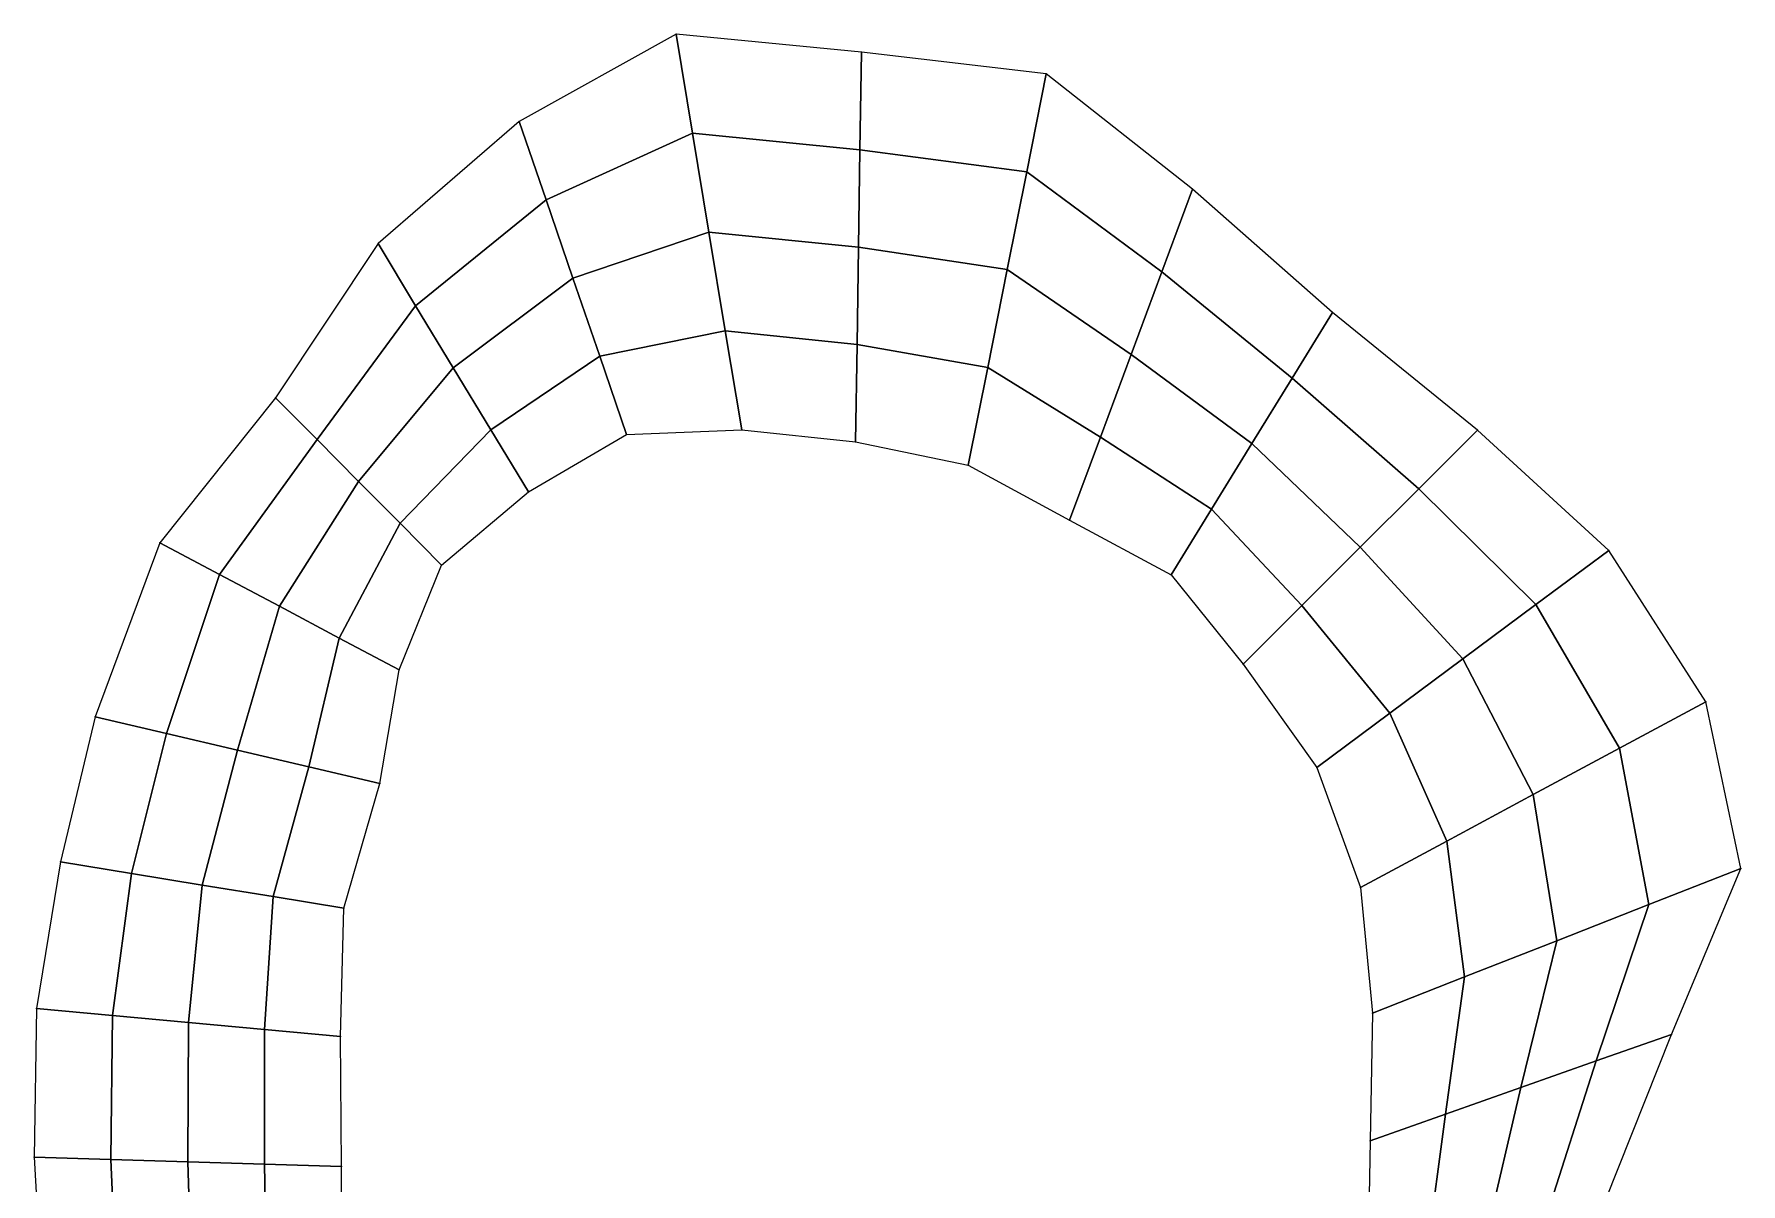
# Model space of a CAD drawing. Extents: x 380707 to 407438, y 6452841 to 6483357.
# Drawn here: x 394274 to 395918, y 6464943 to 6466050 of the extents above; entities that cross this region are included whole.
import ezdxf

# ---------------------------------------------------------------- set-up
doc = ezdxf.new("R2010")
doc.units = 0
for name, color, linetype in [('MESH_BOUND', 25, 'CONTINUOUS'), ('MESH_ELEMS', 18, 'CONTINUOUS'), ('MESH_NDSTRNGS', 17, 'CONTINUOUS'), ('MESH_NODES', 18, 'CONTINUOUS')]:
    doc.layers.add(name, color=color, linetype=linetype)

msp = doc.modelspace()

# ---------------------------------------------------------------- linework, layer by layer
at = {"layer": 'MESH_BOUND', "color": 25}
for points in [[(394892.152, 6466050.16, -0.16), (394740.924, 6465965.99, 0.263)], [(395070.506, 6466032.68, 0.463), (394892.152, 6466050.16, -0.16)], [(395248.618, 6466011.89, -0.081), (395070.506, 6466032.68, 0.463)], [(395389.57, 6465900.88, 0.3), (395248.618, 6466011.89, -0.081)], [(394740.924, 6465965.99, 0.263), (394604.935, 6465848.41, -0.453)], [(395524.477, 6465781.99, -0.279), (395389.57, 6465900.88, 0.3)], [(394604.935, 6465848.41, -0.453), (394506.18, 6465700.01, 0.013)], [(395664.013, 6465668.65, -0.703), (395524.477, 6465781.99, -0.279)], [(394506.18, 6465700.01, 0.013), (394394.778, 6465560.26, 0.43)], [(394749.773, 6465609.3, 0.374), (394844.364, 6465664.55, -0.044)], [(394844.364, 6465664.55, -0.044), (394955.279, 6465668.96, 0.257)], [(394955.279, 6465668.96, 0.257), (395064.98, 6465657.35, 2.134)], [(395064.98, 6465657.35, 2.134), (395173.471, 6465634.9, -0.241)], [(395790.641, 6465552.95, -0.552), (395664.013, 6465668.65, -0.703)], [(395173.471, 6465634.9, -0.241), (395271.159, 6465582.18, 0.025)], [(394666.204, 6465538.76, 0.078), (394749.773, 6465609.3, 0.374)], [(395271.159, 6465582.18, 0.025), (395368.847, 6465529.47, -0.741)], [(394394.778, 6465560.26, 0.43), (394332.619, 6465392.49, 0.501)], [(395883.951, 6465407.08, -0.816), (395790.641, 6465552.95, -0.552)], [(394625.229, 6465437.87, -0.227), (394666.204, 6465538.76, 0.078)], [(395368.847, 6465529.47, -0.741), (395438.305, 6465443.45, 0.031)], [(395438.305, 6465443.45, 0.031), (395509.421, 6465343.86, -0.856)], [(394606.799, 6465328.45, 0.711), (394625.229, 6465437.87, -0.227)], [(395917.713, 6465246.61, -0.447), (395883.951, 6465407.08, -0.816)], [(394332.619, 6465392.49, 0.501), (394299.073, 6465253.1, -0.305)], [(394572.097, 6465208.22, 0.229), (394606.799, 6465328.45, 0.711)], [(395509.421, 6465343.86, -0.856), (395551.165, 6465228.31, 1.015)], [(394299.073, 6465253.1, -0.305), (394276.069, 6465111.56, -0.517)], [(395851.01, 6465086.81, -0.712), (395917.713, 6465246.61, -0.447)], [(395551.165, 6465228.31, 1.015), (395562.952, 6465107.3, 0.999)], [(394568.854, 6465084.6, 0.148), (394572.097, 6465208.22, 0.229)], [(394276.069, 6465111.56, -0.517), (394273.7, 6464968.5, 0.516)], [(395562.952, 6465107.3, 0.999), (395560.724, 6464984.35, -0.05)], [(394569.773, 6464959.63, 1.282), (394568.854, 6465084.6, 0.148)], [(395786.904, 6464926, -0.192), (395851.01, 6465086.81, -0.712)], [(395560.724, 6464984.35, -0.05), (395558.495, 6464861.41, -0.541)], [(394273.7, 6464968.5, 0.516), (394279.135, 6464871.66, -1.175)], [(394569.965, 6464870.43, 0.838), (394569.773, 6464959.63, 1.282)]]:
    msp.add_polyline3d(points, dxfattribs=at)
at = {"layer": 'MESH_ELEMS', "color": 178}
for points in [[(394740.924, 6465965.99, 0.263), (394766.784, 6465890.63, -2.772), (394907.934, 6465954.86, -3.277), (394892.152, 6466050.16, -0.16)], [(394892.152, 6466050.16, -0.16), (394907.934, 6465954.86, -3.277), (395069.124, 6465938.85, -3.007), (395070.506, 6466032.68, 0.463)], [(395070.506, 6466032.68, 0.463), (395069.124, 6465938.85, -3.007), (395229.831, 6465917.64, -2.015), (395248.618, 6466011.89, -0.081)], [(395248.618, 6466011.89, -0.081), (395229.831, 6465917.64, -2.015), (395359.967, 6465821.2, -1.425), (395389.57, 6465900.88, 0.3)], [(394604.935, 6465848.41, -0.453), (394641.145, 6465788.63, -3.122), (394766.784, 6465890.63, -2.772), (394740.924, 6465965.99, 0.263)], [(394766.784, 6465890.63, -2.772), (394792.644, 6465815.27, -2.793), (394923.716, 6465859.56, -2.882), (394907.934, 6465954.86, -3.277)], [(394907.934, 6465954.86, -3.277), (394923.716, 6465859.56, -2.882), (395067.743, 6465845.01, -2.837), (395069.124, 6465938.85, -3.007)], [(395069.124, 6465938.85, -3.007), (395067.743, 6465845.01, -2.837), (395211.044, 6465823.39, -2.936), (395229.831, 6465917.64, -2.015)], [(395229.831, 6465917.64, -2.015), (395211.044, 6465823.39, -2.936), (395330.365, 6465741.53, -3.463), (395359.967, 6465821.2, -1.425)], [(394641.145, 6465788.63, -3.122), (394677.354, 6465728.86, -2.839), (394792.644, 6465815.27, -2.793), (394766.784, 6465890.63, -2.772)], [(395389.57, 6465900.88, 0.3), (395359.967, 6465821.2, -1.425), (395485.569, 6465718.86, -1.525), (395524.477, 6465781.99, -0.279)], [(394792.644, 6465815.27, -2.793), (394818.504, 6465739.91, -2.23), (394939.498, 6465764.26, -2.1), (394923.716, 6465859.56, -2.882)], [(394923.716, 6465859.56, -2.882), (394939.498, 6465764.26, -2.1), (395066.361, 6465751.18, -2.282), (395067.743, 6465845.01, -2.837)], [(394506.18, 6465700.01, 0.013), (394546.186, 6465659.7, -3.035), (394641.145, 6465788.63, -3.122), (394604.935, 6465848.41, -0.453)], [(395067.743, 6465845.01, -2.837), (395066.361, 6465751.18, -2.282), (395192.258, 6465729.14, -2.523), (395211.044, 6465823.39, -2.936)], [(395211.044, 6465823.39, -2.936), (395192.258, 6465729.14, -2.523), (395300.762, 6465661.86, -2.637), (395330.365, 6465741.53, -3.463)], [(395359.967, 6465821.2, -1.425), (395330.365, 6465741.53, -3.463), (395446.662, 6465655.73, -2.675), (395485.569, 6465718.86, -1.525)], [(394677.354, 6465728.86, -2.839), (394713.564, 6465669.08, -2.344), (394818.504, 6465739.91, -2.23), (394792.644, 6465815.27, -2.793)], [(394546.186, 6465659.7, -3.035), (394586.192, 6465619.38, -2.456), (394677.354, 6465728.86, -2.839), (394641.145, 6465788.63, -3.122)], [(395524.477, 6465781.99, -0.279), (395485.569, 6465718.86, -1.525), (395607.586, 6465612.35, -1.395), (395664.013, 6465668.65, -0.703)], [(394818.504, 6465739.91, -2.23), (394844.364, 6465664.55, -0.044), (394955.279, 6465668.96, 0.257), (394939.498, 6465764.26, -2.1)], [(394939.498, 6465764.26, -2.1), (394955.279, 6465668.96, 0.257), (395064.98, 6465657.35, 2.134), (395066.361, 6465751.18, -2.282)], [(394713.564, 6465669.08, -2.344), (394749.773, 6465609.3, 0.374), (394844.364, 6465664.55, -0.044), (394818.504, 6465739.91, -2.23)], [(395066.361, 6465751.18, -2.282), (395064.98, 6465657.35, 2.134), (395173.471, 6465634.9, -0.241), (395192.258, 6465729.14, -2.523)], [(395330.365, 6465741.53, -3.463), (395300.762, 6465661.86, -2.637), (395407.755, 6465592.6, -2.445), (395446.662, 6465655.73, -2.675)], [(394586.192, 6465619.38, -2.456), (394626.198, 6465579.07, -2.111), (394713.564, 6465669.08, -2.344), (394677.354, 6465728.86, -2.839)], [(395192.258, 6465729.14, -2.523), (395173.471, 6465634.9, -0.241), (395271.159, 6465582.18, 0.025), (395300.762, 6465661.86, -2.637)], [(395485.569, 6465718.86, -1.525), (395446.662, 6465655.73, -2.675), (395551.159, 6465556.05, -2.866), (395607.586, 6465612.35, -1.395)], [(394394.778, 6465560.26, 0.43), (394452.391, 6465529.66, -2.736), (394546.186, 6465659.7, -3.035), (394506.18, 6465700.01, 0.013)], [(394452.391, 6465529.66, -2.736), (394510.004, 6465499.06, -2.573), (394586.192, 6465619.38, -2.456), (394546.186, 6465659.7, -3.035)], [(394626.198, 6465579.07, -2.111), (394666.204, 6465538.76, 0.078), (394749.773, 6465609.3, 0.374), (394713.564, 6465669.08, -2.344)], [(395300.762, 6465661.86, -2.637), (395271.159, 6465582.18, 0.025), (395368.847, 6465529.47, -0.741), (395407.755, 6465592.6, -2.445)], [(395664.013, 6465668.65, -0.703), (395607.586, 6465612.35, -1.395), (395720.336, 6465500.68, -1.251), (395790.641, 6465552.95, -0.552)], [(395446.662, 6465655.73, -2.675), (395407.755, 6465592.6, -2.445), (395494.732, 6465499.75, -2.401), (395551.159, 6465556.05, -2.866)], [(394510.004, 6465499.06, -2.573), (394567.617, 6465468.47, -2.331), (394626.198, 6465579.07, -2.111), (394586.192, 6465619.38, -2.456)], [(395607.586, 6465612.35, -1.395), (395551.159, 6465556.05, -2.866), (395650.031, 6465448.4, -2.464), (395720.336, 6465500.68, -1.251)], [(395407.755, 6465592.6, -2.445), (395368.847, 6465529.47, -0.741), (395438.305, 6465443.45, 0.031), (395494.732, 6465499.75, -2.401)], [(394567.617, 6465468.47, -2.331), (394625.229, 6465437.87, -0.227), (394666.204, 6465538.76, 0.078), (394626.198, 6465579.07, -2.111)], [(394332.619, 6465392.49, 0.501), (394401.164, 6465376.48, -3.972), (394452.391, 6465529.66, -2.736), (394394.778, 6465560.26, 0.43)], [(395551.159, 6465556.05, -2.866), (395494.732, 6465499.75, -2.401), (395579.726, 6465396.13, -3.141), (395650.031, 6465448.4, -2.464)], [(395790.641, 6465552.95, -0.552), (395720.336, 6465500.68, -1.251), (395800.755, 6465362.38, -2.247), (395883.951, 6465407.08, -0.816)], [(394401.164, 6465376.48, -3.972), (394469.709, 6465360.47, -2.544), (394510.004, 6465499.06, -2.573), (394452.391, 6465529.66, -2.736)], [(394469.709, 6465360.47, -2.544), (394538.254, 6465344.46, -2.135), (394567.617, 6465468.47, -2.331), (394510.004, 6465499.06, -2.573)], [(395494.732, 6465499.75, -2.401), (395438.305, 6465443.45, 0.031), (395509.421, 6465343.86, -0.856), (395579.726, 6465396.13, -3.141)], [(395720.336, 6465500.68, -1.251), (395650.031, 6465448.4, -2.464), (395717.558, 6465317.69, -3.073), (395800.755, 6465362.38, -2.247)], [(394538.254, 6465344.46, -2.135), (394606.799, 6465328.45, 0.711), (394625.229, 6465437.87, -0.227), (394567.617, 6465468.47, -2.331)], [(395650.031, 6465448.4, -2.464), (395579.726, 6465396.13, -3.141), (395634.362, 6465273, -3.731), (395717.558, 6465317.69, -3.073)], [(395579.726, 6465396.13, -3.141), (395509.421, 6465343.86, -0.856), (395551.165, 6465228.31, 1.015), (395634.362, 6465273, -3.731)], [(395883.951, 6465407.08, -0.816), (395800.755, 6465362.38, -2.247), (395829.023, 6465211.78, -2.615), (395917.713, 6465246.61, -0.447)], [(394299.073, 6465253.1, -0.305), (394367.329, 6465241.88, -3.183), (394401.164, 6465376.48, -3.972), (394332.619, 6465392.49, 0.501)], [(394367.329, 6465241.88, -3.183), (394435.585, 6465230.66, -2.522), (394469.709, 6465360.47, -2.544), (394401.164, 6465376.48, -3.972)], [(395800.755, 6465362.38, -2.247), (395717.558, 6465317.69, -3.073), (395740.332, 6465176.95, -3.271), (395829.023, 6465211.78, -2.615)], [(394435.585, 6465230.66, -2.522), (394503.841, 6465219.44, -2.261), (394538.254, 6465344.46, -2.135), (394469.709, 6465360.47, -2.544)], [(394503.841, 6465219.44, -2.261), (394572.097, 6465208.22, 0.229), (394606.799, 6465328.45, 0.711), (394538.254, 6465344.46, -2.135)], [(395717.558, 6465317.69, -3.073), (395634.362, 6465273, -3.731), (395651.642, 6465142.13, -3.742), (395740.332, 6465176.95, -3.271)], [(395634.362, 6465273, -3.731), (395551.165, 6465228.31, 1.015), (395562.952, 6465107.3, 0.999), (395651.642, 6465142.13, -3.742)], [(394276.069, 6465111.56, -0.517), (394349.265, 6465104.82, -2.849), (394367.329, 6465241.88, -3.183), (394299.073, 6465253.1, -0.305)], [(395917.713, 6465246.61, -0.447), (395829.023, 6465211.78, -2.615), (395778.439, 6465061.19, -2.622), (395851.01, 6465086.81, -0.712)], [(394349.265, 6465104.82, -2.849), (394422.462, 6465098.08, -2.436), (394435.585, 6465230.66, -2.522), (394367.329, 6465241.88, -3.183)], [(394422.462, 6465098.08, -2.436), (394495.658, 6465091.34, -2.177), (394503.841, 6465219.44, -2.261), (394435.585, 6465230.66, -2.522)], [(394495.658, 6465091.34, -2.177), (394568.854, 6465084.6, 0.148), (394572.097, 6465208.22, 0.229), (394503.841, 6465219.44, -2.261)], [(395829.023, 6465211.78, -2.615), (395740.332, 6465176.95, -3.271), (395705.867, 6465035.58, -3.038), (395778.439, 6465061.19, -2.622)], [(395740.332, 6465176.95, -3.271), (395651.642, 6465142.13, -3.742), (395633.295, 6465009.97, -3.609), (395705.867, 6465035.58, -3.038)], [(395651.642, 6465142.13, -3.742), (395562.952, 6465107.3, 0.999), (395560.724, 6464984.35, -0.05), (395633.295, 6465009.97, -3.609)], [(394273.7, 6464968.5, 0.516), (394347.718, 6464966.28, -2.877), (394349.265, 6465104.82, -2.849), (394276.069, 6465111.56, -0.517)], [(394347.718, 6464966.28, -2.877), (394421.737, 6464964.06, -1.972), (394422.462, 6465098.08, -2.436), (394349.265, 6465104.82, -2.849)], [(394421.737, 6464964.06, -1.972), (394495.755, 6464961.85, -2.055), (394495.658, 6465091.34, -2.177), (394422.462, 6465098.08, -2.436)], [(394495.755, 6464961.85, -2.055), (394569.773, 6464959.63, 1.282), (394568.854, 6465084.6, 0.148), (394495.658, 6465091.34, -2.177)], [(395851.01, 6465086.81, -0.712), (395778.439, 6465061.19, -2.622), (395729.801, 6464909.85, -1.87), (395786.904, 6464926, -0.192)], [(395778.439, 6465061.19, -2.622), (395705.867, 6465035.58, -3.038), (395672.699, 6464893.71, -3.271), (395729.801, 6464909.85, -1.87)], [(395705.867, 6465035.58, -3.038), (395633.295, 6465009.97, -3.609), (395615.597, 6464877.56, -4.054), (395672.699, 6464893.71, -3.271)], [(395633.295, 6465009.97, -3.609), (395560.724, 6464984.35, -0.05), (395558.495, 6464861.41, -0.541), (395615.597, 6464877.56, -4.054)], [(394279.135, 6464871.66, -1.175), (394351.843, 6464871.35, -2.644), (394347.718, 6464966.28, -2.877), (394273.7, 6464968.5, 0.516)], [(394351.843, 6464871.35, -2.644), (394424.55, 6464871.04, -2.307), (394421.737, 6464964.06, -1.972), (394347.718, 6464966.28, -2.877)], [(394424.55, 6464871.04, -2.307), (394497.257, 6464870.74, -2.204), (394495.755, 6464961.85, -2.055), (394421.737, 6464964.06, -1.972)], [(394497.257, 6464870.74, -2.204), (394569.965, 6464870.43, 0.838), (394569.773, 6464959.63, 1.282), (394495.755, 6464961.85, -2.055)]]:
    msp.add_3dface(points, dxfattribs=at)
at = {"layer": 'MESH_NDSTRNGS', "color": 17}
for points in [[(394766.784, 6465890.63, -2.772), (394740.924, 6465965.99, 0.263)], [(394792.644, 6465815.27, -2.793), (394766.784, 6465890.63, -2.772)], [(394818.504, 6465739.91, -2.23), (394792.644, 6465815.27, -2.793)], [(395485.569, 6465718.86, -1.525), (395524.477, 6465781.99, -0.279)], [(394844.364, 6465664.55, -0.044), (394818.504, 6465739.91, -2.23)], [(395446.662, 6465655.73, -2.675), (395485.569, 6465718.86, -1.525)], [(395407.755, 6465592.6, -2.445), (395446.662, 6465655.73, -2.675)], [(395368.847, 6465529.47, -0.741), (395407.755, 6465592.6, -2.445)]]:
    msp.add_polyline3d(points, dxfattribs=at)
for p in [(394740.924, 6465965.99, 0.263), (394766.784, 6465890.63, -2.772), (394792.644, 6465815.27, -2.793), (395524.477, 6465781.99, -0.279), (394818.504, 6465739.91, -2.23), (395485.569, 6465718.86, -1.525), (394844.364, 6465664.55, -0.044), (395446.662, 6465655.73, -2.675), (395407.755, 6465592.6, -2.445), (395368.847, 6465529.47, -0.741)]:
    msp.add_point(p, dxfattribs=at)
at = {"layer": 'MESH_NODES', "color": 18}
for p in [(394892.152, 6466050.16, -0.16), (395070.506, 6466032.68, 0.463), (395248.618, 6466011.89, -0.081), (394740.924, 6465965.99, 0.263), (394907.934, 6465954.86, -3.277), (395069.124, 6465938.85, -3.007), (395229.831, 6465917.64, -2.015), (394766.784, 6465890.63, -2.772), (395389.57, 6465900.88, 0.3), (394923.716, 6465859.56, -2.882), (394604.935, 6465848.41, -0.453), (395067.743, 6465845.01, -2.837), (395211.044, 6465823.39, -2.936), (395359.967, 6465821.2, -1.425), (394792.644, 6465815.27, -2.793), (394641.145, 6465788.63, -3.122), (395524.477, 6465781.99, -0.279), (394939.498, 6465764.26, -2.1), (394818.504, 6465739.91, -2.23), (395066.361, 6465751.18, -2.282), (395330.365, 6465741.53, -3.463), (394677.354, 6465728.86, -2.839), (395192.258, 6465729.14, -2.523), (395485.569, 6465718.86, -1.525), (394506.18, 6465700.01, 0.013), (394546.186, 6465659.7, -3.035), (394713.564, 6465669.08, -2.344), (394844.364, 6465664.55, -0.044), (394955.279, 6465668.96, 0.257), (395064.98, 6465657.35, 2.134), (395300.762, 6465661.86, -2.637), (395664.013, 6465668.65, -0.703), (395446.662, 6465655.73, -2.675), (395173.471, 6465634.9, -0.241), (394586.192, 6465619.38, -2.456), (394749.773, 6465609.3, 0.374), (395607.586, 6465612.35, -1.395), (395407.755, 6465592.6, -2.445), (394626.198, 6465579.07, -2.111), (395271.159, 6465582.18, 0.025), (394394.778, 6465560.26, 0.43), (395551.159, 6465556.05, -2.866), (395790.641, 6465552.95, -0.552), (394452.391, 6465529.66, -2.736), (394666.204, 6465538.76, 0.078), (395368.847, 6465529.47, -0.741), (394510.004, 6465499.06, -2.573), (395494.732, 6465499.75, -2.401), (395720.336, 6465500.68, -1.251), (394567.617, 6465468.47, -2.331), (395438.305, 6465443.45, 0.031), (395650.031, 6465448.4, -2.464), (394625.229, 6465437.87, -0.227), (395579.726, 6465396.13, -3.141), (395883.951, 6465407.08, -0.816), (394332.619, 6465392.49, 0.501), (394401.164, 6465376.48, -3.972), (395800.755, 6465362.38, -2.247), (394469.709, 6465360.47, -2.544), (394538.254, 6465344.46, -2.135), (394606.799, 6465328.45, 0.711), (395509.421, 6465343.86, -0.856), (395717.558, 6465317.69, -3.073), (395634.362, 6465273, -3.731), (394299.073, 6465253.1, -0.305), (395917.713, 6465246.61, -0.447), (394367.329, 6465241.88, -3.183), (394435.585, 6465230.66, -2.522), (394503.841, 6465219.44, -2.261), (395551.165, 6465228.31, 1.015), (394572.097, 6465208.22, 0.229), (395829.023, 6465211.78, -2.615), (395740.332, 6465176.95, -3.271), (395651.642, 6465142.13, -3.742), (394276.069, 6465111.56, -0.517), (394349.265, 6465104.82, -2.849), (394422.462, 6465098.08, -2.436), (395562.952, 6465107.3, 0.999), (394495.658, 6465091.34, -2.177), (394568.854, 6465084.6, 0.148), (395851.01, 6465086.81, -0.712), (395778.439, 6465061.19, -2.622), (395705.867, 6465035.58, -3.038), (395633.295, 6465009.97, -3.609), (395560.724, 6464984.35, -0.05), (394273.7, 6464968.5, 0.516), (394347.718, 6464966.28, -2.877), (394421.737, 6464964.06, -1.972), (394495.755, 6464961.85, -2.055), (394569.773, 6464959.63, 1.282)]:
    msp.add_point(p, dxfattribs=at)

doc.saveas('drawing.dxf')
